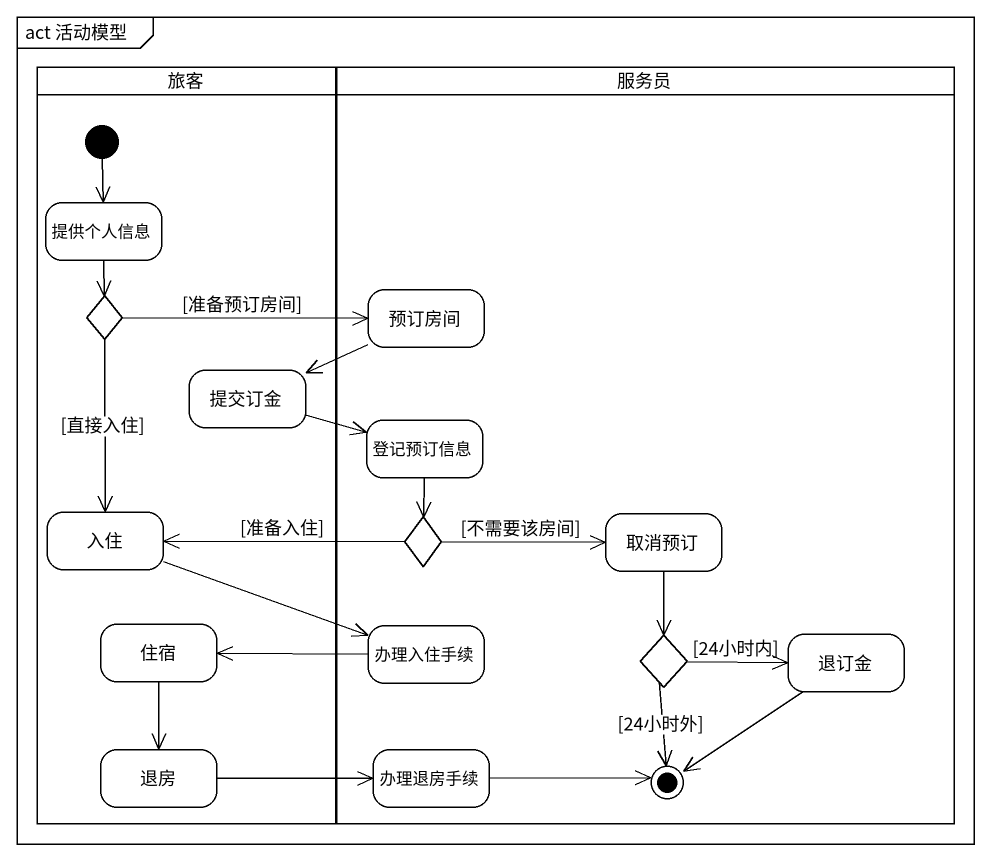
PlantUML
@startuml
mainframe act 活动模型
hide empty description
state 旅客 <<partition>> {
  state 提供个人信息
  state choice1 <<choice>>
  state 提交订金
  state 入住
  state 住宿
  state 退房
  [*] --> 提供个人信息
}
state 服务员 <<partition>> {
  state 预订房间
  state 登记预订信息
  state choice2 <<choice>>
  state 取消预订
  state 办理入住手续
  state choice3 <<choice>>
  state 退订金
  state 办理退房手续
  choice3 --> [*] : [24小时外]
  退订金 --> [*]
  办理退房手续 -right-> [*]
}
提供个人信息 --> choice1
预订房间 -left-> 提交订金
choice1 -right-> 预订房间 : [准备预订房间]
choice1 --> 入住 : [直接入住]
提交订金 -right-> 登记预订信息
登记预订信息 --> choice2
入住 -right-> 办理入住手续
choice2 -left-> 入住 : [准备入住]
choice2 -right-> 取消预订 : [不需要该房间]
取消预订 --> choice3
住宿 --> 退房
办理入住手续 -left-> 住宿
choice3 -right-> 退订金 : [24小时内]
退房 -right-> 办理退房手续
@enduml
